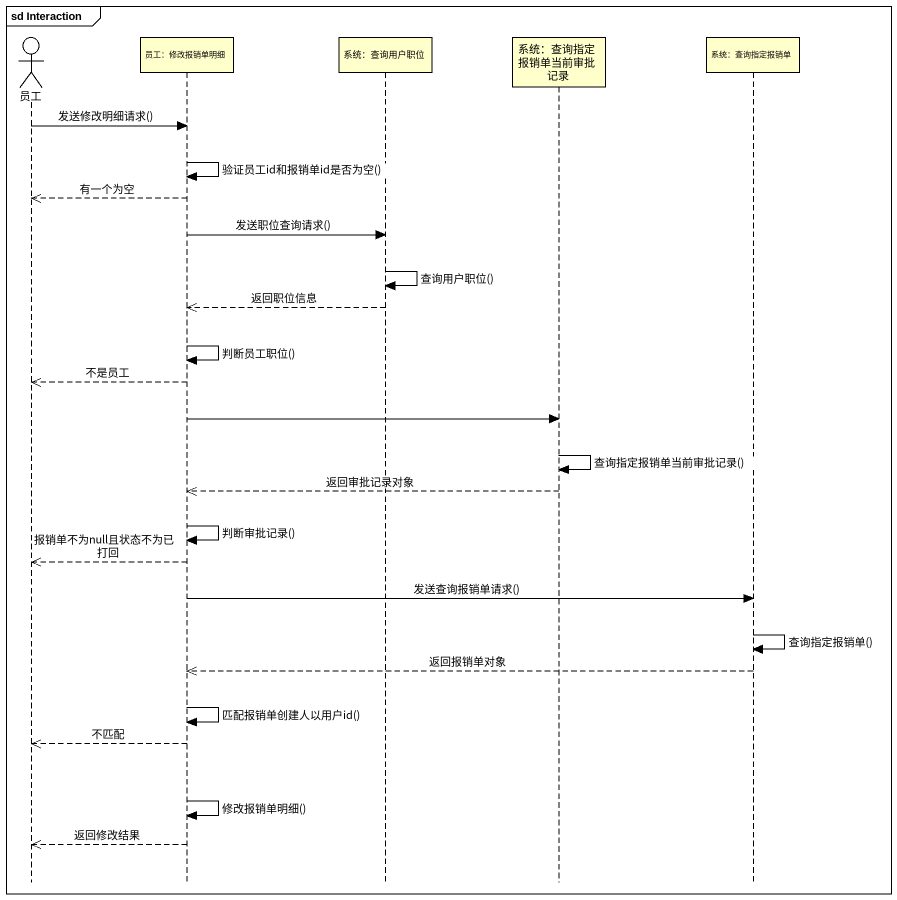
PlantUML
@startuml
mainframe sd Interaction
hide footbox
actor 员工
participant "员工：修改报销单明细" as 员工_修改报销单明细
participant "系统：查询用户职位" as 系统_查询用户职位
participant "系统：查询指定报销单当前审批记录" as 系统_查询指定报销单当前审批记录
participant "系统：查询指定报销单" as 系统_查询指定报销单

员工 -> 员工_修改报销单明细 : 发送修改明细请求()
员工_修改报销单明细 -> 员工_修改报销单明细 : 验证员工id和报销单id是否为空()
员工_修改报销单明细 -->> 员工 : 有一个为空
员工_修改报销单明细 -> 系统_查询用户职位 : 发送职位查询请求()
系统_查询用户职位 -> 系统_查询用户职位 : 查询用户职位()
系统_查询用户职位 -->> 员工_修改报销单明细 : 返回职位信息
员工_修改报销单明细 -> 员工_修改报销单明细 : 判断员工职位()
员工_修改报销单明细 -->> 员工 : 不是员工
员工_修改报销单明细 -> 系统_查询指定报销单当前审批记录
系统_查询指定报销单当前审批记录 -> 系统_查询指定报销单当前审批记录 : 查询指定报销单当前审批记录()
系统_查询指定报销单当前审批记录 -->> 员工_修改报销单明细 : 返回审批记录对象
员工_修改报销单明细 -> 员工_修改报销单明细 : 判断审批记录()
员工_修改报销单明细 -->> 员工 : 报销单不为null且状态不为已打回
员工_修改报销单明细 -> 系统_查询指定报销单 : 发送查询报销单请求()
系统_查询指定报销单 -> 系统_查询指定报销单 : 查询指定报销单()
系统_查询指定报销单 -->> 员工_修改报销单明细 : 返回报销单对象
员工_修改报销单明细 -> 员工_修改报销单明细 : 匹配报销单创建人以用户id()
员工_修改报销单明细 -->> 员工 : 不匹配
员工_修改报销单明细 -> 员工_修改报销单明细 : 修改报销单明细()
员工_修改报销单明细 -->> 员工 : 返回修改结果
@enduml
